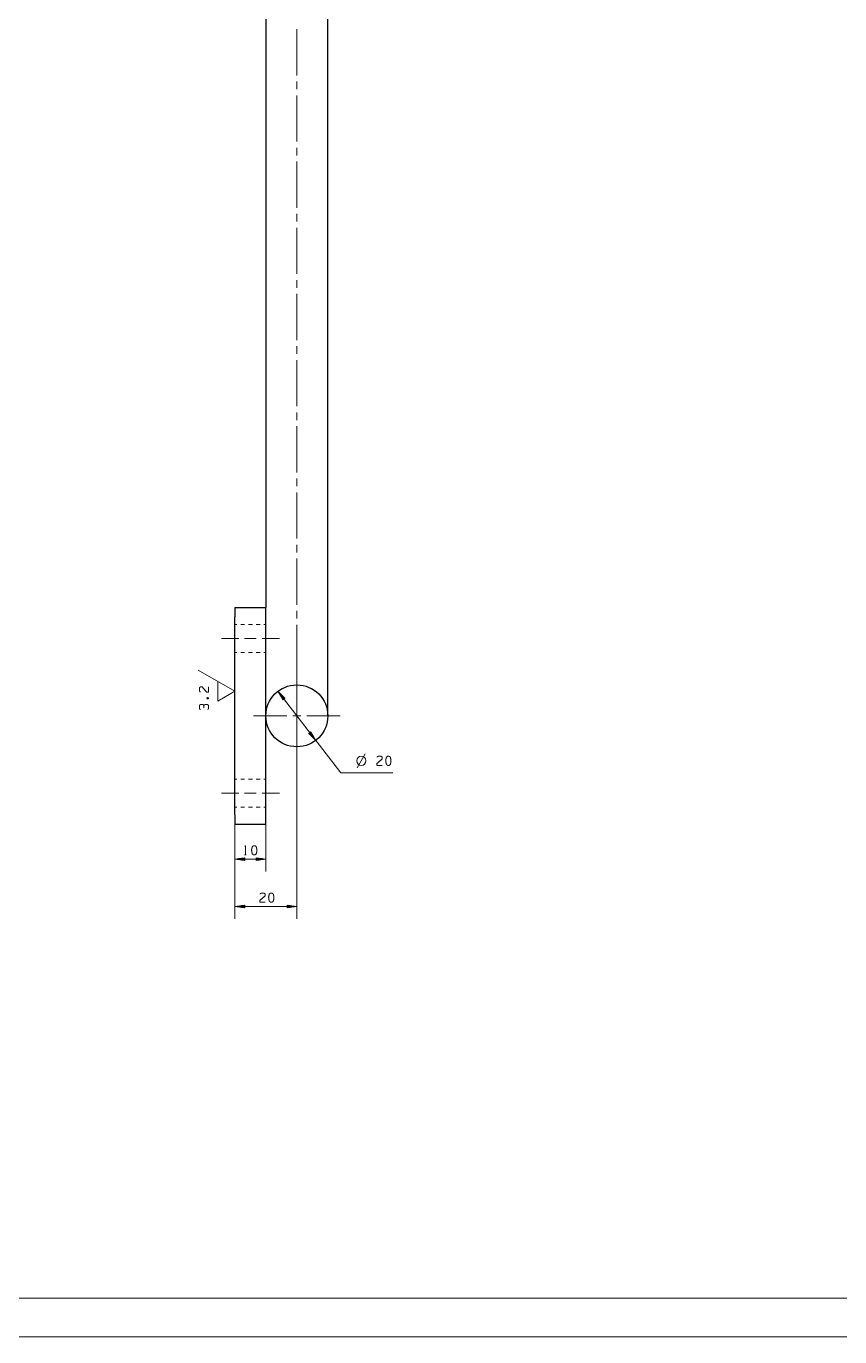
# Model space of a CAD drawing. Header units: millimetres. Extents: x 0 to 841, y 0 to 594.
# Drawn here: x 420.5 to 630.8, y 0 to 338.8 of the extents above; entities that cross this region are included whole.
import ezdxf

# ---------------------------------------------------------------- set-up
doc = ezdxf.new("R2010")
doc.units = ezdxf.units.MM
doc.layers.add('101', color=7, linetype='Continuous', true_color=0xffffff)

msp = doc.modelspace()

# ---------------------------------------------------------------- linework, layer by layer
at = {"layer": '101', "color": 203, "linetype": 'Continuous', "lineweight": 25}
for p, q in [((482.44, 436.23), (482.44, 188.52)), ((498.44, 176.51), (498.44, 436.23)), ((474.44, 188.51), (482.44, 188.51)), ((474.44, 134.91), (474.44, 186.11)), ((482.44, 134.91), (482.44, 186.11)), ((474.44, 132.51), (482.44, 132.51))]:
    msp.add_line(p, q, dxfattribs=at)
at = {"layer": '101', "color": 151, "linetype": 'Continuous', "lineweight": 18}
for p, q in [((490.44, 337.99), (490.44, 326.06)), ((490.44, 324.48), (490.44, 322.47)), ((490.44, 320.88), (490.44, 308.96)), ((490.44, 307.37), (490.44, 305.37)), ((490.44, 303.78), (490.44, 291.86)), ((490.44, 290.27), (490.44, 288.26)), ((490.44, 286.68), (490.44, 274.76)), ((490.44, 273.17), (490.44, 271.16)), ((490.44, 269.57), (490.44, 257.65)), ((490.44, 256.07), (490.44, 254.06)), ((490.44, 252.47), (490.44, 240.55)), ((490.44, 238.96), (490.44, 236.96)), ((490.44, 235.37), (490.44, 223.45)), ((490.44, 221.86), (490.44, 219.85)), ((490.44, 218.27), (490.44, 206.35)), ((490.44, 204.76), (490.44, 202.75)), ((490.44, 201.16), (490.44, 189.24)), ((490.44, 187.65), (490.44, 185.65)), ((479.94, 180.51), (476.94, 180.51)), ((490.44, 163.11), (490.44, 171.69)), ((487.84, 160.51), (479.26, 160.51)), ((489.43, 160.51), (491.44, 160.51)), ((490.44, 159.51), (490.44, 161.52)), ((493.03, 160.51), (501.61, 160.51)), ((490.44, 157.92), (490.44, 149.34)), ((479.94, 140.51), (476.94, 140.51))]:
    msp.add_line(p, q, dxfattribs=at)
at = {"layer": '101', "color": 53, "linetype": 'Continuous', "lineweight": 18}
for p, q in [((474.94, 184.11), (474.44, 184.11)), ((476.94, 184.11), (475.94, 184.11)), ((478.94, 184.11), (477.94, 184.11)), ((480.94, 184.11), (479.94, 184.11)), ((482.44, 184.11), (481.94, 184.11)), ((474.94, 176.91), (474.44, 176.91)), ((476.94, 176.91), (475.94, 176.91)), ((478.94, 176.91), (477.94, 176.91)), ((480.94, 176.91), (479.94, 176.91)), ((482.44, 176.91), (481.94, 176.91)), ((474.94, 144.11), (474.44, 144.11)), ((476.94, 144.11), (475.94, 144.11)), ((478.94, 144.11), (477.94, 144.11)), ((480.94, 144.11), (479.94, 144.11)), ((482.44, 144.11), (481.94, 144.11)), ((474.94, 136.91), (474.44, 136.91)), ((476.94, 136.91), (475.94, 136.91)), ((478.94, 136.91), (477.94, 136.91)), ((480.94, 136.91), (479.94, 136.91)), ((482.44, 136.91), (481.94, 136.91))]:
    msp.add_line(p, q, dxfattribs=at)
at = {"layer": '101', "color": 163, "linetype": 'Continuous', "lineweight": 13}
for p, q in [((474.44, 166.86), (464.92, 172.36)), ((469.99, 164.29), (469.99, 169.43)), ((474.44, 166.86), (469.99, 164.29))]:
    msp.add_line(p, q, dxfattribs=at)
at = {"layer": '101', "color": 22, "linetype": 'Continuous', "lineweight": 18}
for p, q in [((474.44, 163.05), (474.44, 170.67)), ((490.44, 172.14), (490.44, 108.05)), ((487.37, 165.04), (485.55, 166.85)), ((485.55, 166.85), (486.84, 164.64)), ((485.55, 166.85), (501.77, 145.81)), ((487.08, 164.82), (485.65, 166.68)), ((487.12, 164.85), (485.69, 166.71)), ((487.04, 164.79), (485.84, 166.35)), ((487.16, 164.89), (485.97, 166.44)), ((487, 164.76), (486.04, 166.01)), ((487.2, 164.92), (486.24, 166.16)), ((486.96, 164.73), (486.24, 165.67)), ((486.92, 164.7), (486.43, 165.34)), ((487.24, 164.95), (486.52, 165.89)), ((486.88, 164.67), (486.63, 165)), ((487.28, 164.98), (486.79, 165.62)), ((486.84, 164.64), (486.82, 164.66)), ((486.84, 164.64), (486.82, 164.66)), ((486.84, 164.64), (487.37, 165.04)), ((487.32, 165.01), (487.07, 165.34)), ((487.36, 165.04), (487.34, 165.07)), ((487.36, 165.04), (487.34, 165.07)), ((494.03, 156.39), (493.5, 155.99)), ((493.5, 155.99), (495.32, 154.18)), ((493.51, 155.99), (493.53, 155.96)), ((493.51, 155.99), (493.53, 155.96)), ((493.55, 156.02), (493.8, 155.69)), ((493.59, 156.05), (494.08, 155.41)), ((493.63, 156.08), (494.35, 155.14)), ((493.67, 156.11), (494.63, 154.86)), ((493.71, 156.14), (494.91, 154.59)), ((493.75, 156.17), (495.18, 154.32)), ((493.79, 156.21), (495.22, 154.35)), ((493.83, 156.24), (495.03, 154.68)), ((493.87, 156.27), (494.83, 155.02)), ((493.91, 156.3), (494.64, 155.36)), ((493.95, 156.33), (494.44, 155.69)), ((493.99, 156.36), (494.25, 156.03)), ((494.03, 156.39), (494.05, 156.37)), ((494.03, 156.39), (494.05, 156.37)), ((495.32, 154.18), (494.03, 156.39)), ((501.77, 145.81), (515.21, 145.81)), ((474.44, 134.91), (474.44, 120.3)), ((474.44, 134.91), (474.44, 108.05)), ((482.44, 134.91), (482.44, 120.3)), ((476.98, 123.81), (474.44, 123.47)), ((474.44, 123.47), (476.98, 123.14)), ((482.44, 123.47), (474.44, 123.47)), ((476.98, 123.5), (474.63, 123.5)), ((476.98, 123.45), (474.63, 123.45)), ((476.98, 123.55), (475.01, 123.55)), ((476.98, 123.39), (475.01, 123.39)), ((476.98, 123.6), (475.4, 123.6)), ((476.98, 123.34), (475.4, 123.34)), ((476.98, 123.65), (475.79, 123.65)), ((476.98, 123.29), (475.79, 123.29)), ((476.98, 123.7), (476.17, 123.7)), ((476.98, 123.24), (476.17, 123.24)), ((476.98, 123.75), (476.56, 123.75)), ((476.98, 123.19), (476.56, 123.19)), ((476.98, 123.8), (476.94, 123.8)), ((476.98, 123.8), (476.94, 123.8)), ((476.98, 123.14), (476.94, 123.14)), ((476.98, 123.14), (476.94, 123.14)), ((476.98, 123.14), (476.98, 123.81)), ((479.9, 123.81), (479.9, 123.14)), ((482.44, 123.47), (479.9, 123.81)), ((479.9, 123.8), (479.93, 123.8)), ((479.9, 123.8), (479.93, 123.8)), ((479.9, 123.75), (480.31, 123.75)), ((479.9, 123.7), (480.7, 123.7)), ((479.9, 123.65), (481.09, 123.65)), ((479.9, 123.6), (481.47, 123.6)), ((479.9, 123.55), (481.86, 123.55)), ((479.9, 123.5), (482.24, 123.5)), ((479.9, 123.14), (482.44, 123.47)), ((479.9, 123.45), (482.24, 123.45)), ((479.9, 123.39), (481.86, 123.39)), ((479.9, 123.34), (481.47, 123.34)), ((479.9, 123.29), (481.09, 123.29)), ((479.9, 123.24), (480.7, 123.24)), ((479.9, 123.19), (480.31, 123.19)), ((479.9, 123.14), (479.93, 123.14)), ((479.9, 123.14), (479.93, 123.14)), ((476.98, 111.56), (474.44, 111.22)), ((474.44, 111.22), (490.44, 111.22)), ((474.44, 111.22), (476.98, 110.89)), ((476.98, 111.25), (474.63, 111.25)), ((476.98, 111.2), (474.63, 111.2)), ((476.98, 111.3), (475.01, 111.3)), ((476.98, 111.15), (475.01, 111.15)), ((476.98, 111.35), (475.4, 111.35)), ((476.98, 111.1), (475.4, 111.1)), ((476.98, 111.4), (475.79, 111.4)), ((476.98, 111.05), (475.79, 111.05)), ((476.98, 111.45), (476.17, 111.45)), ((476.98, 110.99), (476.17, 110.99)), ((476.98, 111.5), (476.56, 111.5)), ((476.98, 110.94), (476.56, 110.94)), ((476.98, 111.55), (476.94, 111.55)), ((476.98, 111.55), (476.94, 111.55)), ((476.98, 110.89), (476.94, 110.89)), ((476.98, 110.89), (476.94, 110.89)), ((476.98, 110.89), (476.98, 111.56)), ((487.9, 111.56), (487.9, 110.89)), ((490.44, 111.22), (487.9, 111.56)), ((487.9, 111.55), (487.93, 111.55)), ((487.9, 111.55), (487.93, 111.55)), ((487.9, 111.5), (488.31, 111.5)), ((487.9, 111.45), (488.7, 111.45)), ((487.9, 111.4), (489.09, 111.4)), ((487.9, 111.35), (489.47, 111.35)), ((487.9, 111.3), (489.86, 111.3)), ((487.9, 111.25), (490.24, 111.25)), ((487.9, 110.89), (490.44, 111.22)), ((487.9, 111.2), (490.24, 111.2)), ((487.9, 111.15), (489.86, 111.15)), ((487.9, 111.1), (489.47, 111.1)), ((487.9, 111.05), (489.09, 111.05)), ((487.9, 110.99), (488.7, 110.99)), ((487.9, 110.94), (488.31, 110.94)), ((487.9, 110.89), (487.93, 110.89)), ((487.9, 110.89), (487.93, 110.89))]:
    msp.add_line(p, q, dxfattribs=at)
at = {"layer": '101', "color": 72, "linetype": 'Continuous', "lineweight": 18}
for p, q in [((467.17, 164.98), (467.6, 165.14)), ((506.06, 147.06), (508.06, 150.71)), ((476.95, 124.56), (477.38, 124.56))]:
    msp.add_line(p, q, dxfattribs=at)
at = {"layer": '101', "color": 133, "linetype": 'Continuous', "lineweight": 18}
for p, q in [((25, 10), (831, 10)), ((0, 0), (841, 0))]:
    msp.add_line(p, q, dxfattribs=at)
at = {"layer": '101', "color": 203, "linetype": 'Continuous', "lineweight": 25}
msp.add_circle((490.44, 160.51), 8, dxfattribs=at)
at = {"layer": '101', "color": 72, "linetype": 'Continuous', "lineweight": 18}
msp.add_circle((507.1, 148.89), 1.2, dxfattribs=at)
at = {"layer": '101', "color": 203, "linetype": 'Continuous', "lineweight": 25}
for points, knots in [([(474.44, 188.51), (474.44, 188.4), (474.44, 187.53), (474.44, 186.11)], [0, 0, 0.048946, 0.41222, 1, 1]), ([(482.44, 186.11), (482.44, 186.86), (482.44, 188.06), (482.44, 188.51)], [0, 0, 0.309014, 0.809014, 1, 1]), ([(498.44, 160.51), (498.44, 160.98), (498.44, 162.35), (498.44, 164.54), (498.44, 167.43), (498.44, 170.84), (498.44, 174.59), (498.44, 176.51)], [0, 0, 0.029058, 0.114544, 0.251489, 0.431935, 0.645395, 0.879463, 1, 1]), ([(474.44, 134.91), (474.44, 133.5), (474.44, 132.97), (474.44, 132.51)], [0, 0, 0.587785, 0.809017, 1, 1]), ([(482.44, 132.51), (482.44, 132.63), (482.44, 133.5), (482.44, 134.91)], [0, 0, 0.048946, 0.412215, 1, 1])]:
    msp.add_open_spline(points, degree=1, knots=knots, dxfattribs=at)
at = {"layer": '101', "color": 151, "linetype": 'Continuous', "lineweight": 18}
for points, knots in [([(490.44, 184.06), (490.44, 175.31), (490.44, 172.14)], [0, 0, 0.733667, 1, 1]), ([(485.94, 180.51), (484.19, 180.51), (481.44, 180.51)], [0, 0, 0.388893, 1, 1]), ([(485.94, 140.51), (484.19, 140.51), (481.44, 140.51)], [0, 0, 0.388893, 1, 1])]:
    msp.add_open_spline(points, degree=1, knots=knots, dxfattribs=at)
for points in [[(475.44, 180.51), (470.94, 180.51)], [(475.44, 140.51), (470.94, 140.51)]]:
    msp.add_open_spline(points, degree=1, dxfattribs=at)
at = {"layer": '101', "color": 72, "linetype": 'Continuous', "lineweight": 18}
for points, knots in [([(465.47, 166.67), (465.25, 166.99), (465.25, 167.68), (465.47, 168.02), (465.95, 168.02), (467.15, 166.66), (467.62, 166.67), (467.62, 168.02)], [0, 0, 0.069694, 0.192979, 0.265277, 0.350231, 0.67474, 0.759753, 1, 1]), ([(466.42, 163.13), (466.2, 163.46), (465.47, 163.46), (465.25, 163.13), (465.25, 162.44), (465.47, 162.1)], [0, 0, 0.15387, 0.429847, 0.583725, 0.846122, 1, 1]), ([(467.4, 162.12), (467.62, 162.44), (467.62, 163.13), (467.4, 163.46), (466.67, 163.46), (466.42, 163.13), (466.42, 162.62)], [0, 0, 0.124117, 0.343684, 0.472438, 0.70337, 0.83673, 1, 1]), ([(467.6, 164.98), (467.6, 165.14), (467.37, 165.23), (467.17, 165.14), (467.17, 164.98), (467.37, 164.89), (467.6, 164.98), (467.17, 165.14)], [0, 0, 0.093969, 0.236782, 0.365955, 0.459925, 0.589098, 0.731911, 1, 1]), ([(511.16, 149.84), (511.47, 150.07), (512.16, 150.07), (512.5, 149.84), (512.5, 149.37), (511.14, 148.17), (511.16, 147.69), (512.5, 147.69)], [0, 0, 0.069688, 0.192972, 0.265272, 0.350225, 0.67474, 0.759753, 1, 1]), ([(514.26, 147.69), (514.6, 147.94), (514.77, 148.64), (514.77, 149.12), (514.6, 149.84), (514.26, 150.07), (513.93, 150.07), (513.59, 149.84), (513.41, 149.12), (513.43, 148.64), (513.59, 147.94), (513.93, 147.69), (514.26, 147.69)], [0, 0, 0.067524, 0.18397, 0.260582, 0.38094, 0.446136, 0.500306, 0.565502, 0.68586, 0.762525, 0.878307, 0.94583, 1, 1]), ([(477.02, 126.74), (477.17, 126.94), (477.17, 124.56)], [0, 0, 0.093486, 1, 1]), ([(479.6, 124.56), (479.94, 124.81), (480.11, 125.51), (480.11, 125.99), (479.94, 126.71), (479.6, 126.94), (479.27, 126.94), (478.93, 126.71), (478.75, 125.99), (478.77, 125.51), (478.93, 124.81), (479.27, 124.56), (479.6, 124.56)], [0, 0, 0.06753, 0.183974, 0.260586, 0.380945, 0.446147, 0.50031, 0.565507, 0.685867, 0.762532, 0.878313, 0.945837, 1, 1]), ([(480.89, 114.47), (481.21, 114.69), (481.9, 114.69), (482.23, 114.47), (482.23, 113.99), (480.87, 112.79), (480.89, 112.32), (482.23, 112.32)], [0, 0, 0.069695, 0.192979, 0.265274, 0.350227, 0.674742, 0.759754, 1, 1]), ([(484, 112.32), (484.33, 112.57), (484.51, 113.27), (484.51, 113.74), (484.33, 114.47), (484, 114.69), (483.66, 114.69), (483.33, 114.47), (483.15, 113.74), (483.17, 113.27), (483.33, 112.57), (483.66, 112.32), (484, 112.32)], [0, 0, 0.067524, 0.18397, 0.260582, 0.380942, 0.446139, 0.500302, 0.565505, 0.685863, 0.762527, 0.878308, 0.945837, 1, 1])]:
    msp.add_open_spline(points, degree=1, knots=knots, dxfattribs=at)

doc.saveas('drawing.dxf')
